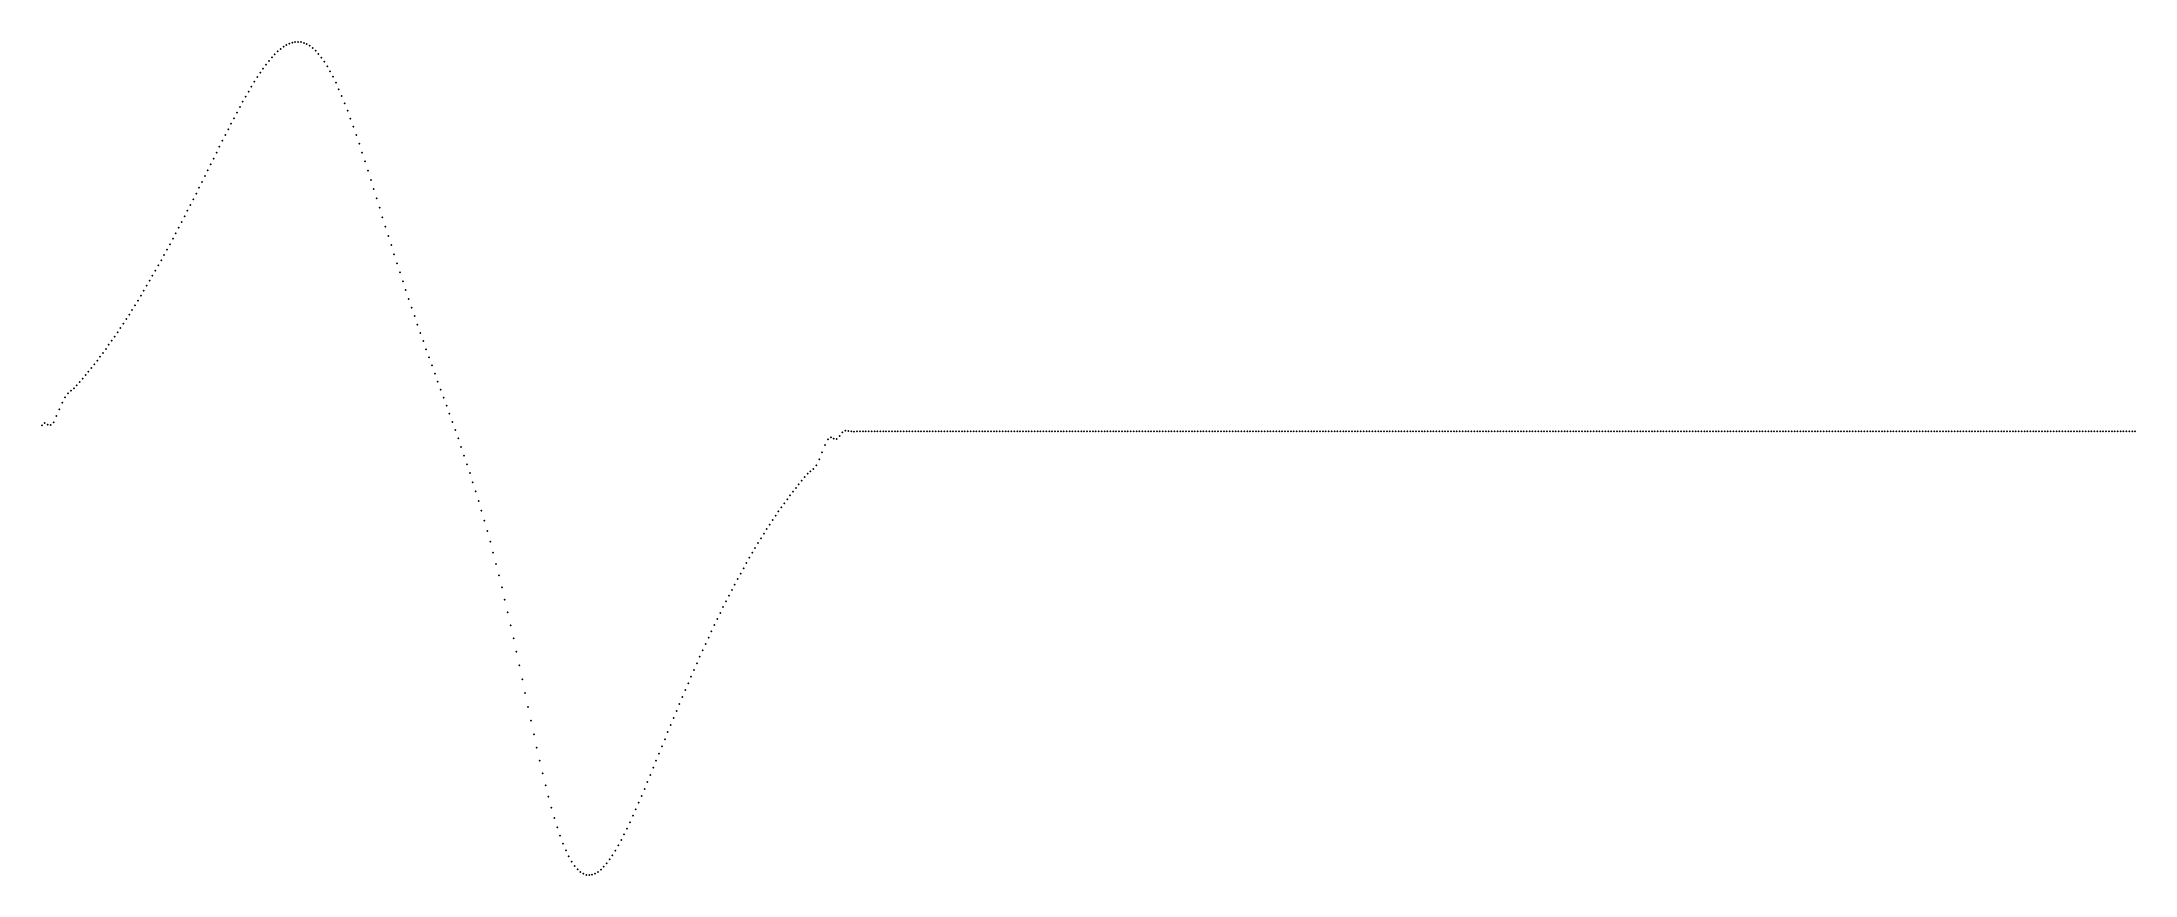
# Model space of a CAD drawing. Header units: metres. Extents: x 0 to 360, y -76 to 67.
import ezdxf

# ---------------------------------------------------------------- set-up
doc = ezdxf.new("R2010")
doc.units = ezdxf.units.M

msp = doc.modelspace()

# ---------------------------------------------------------------- linework, layer by layer
for p in [(40, 64.82), (40.5, 65.31), (41, 65.74), (41.5, 66.12), (42, 66.42), (42.5, 66.67), (43, 66.84), (43.5, 66.94), (44, 66.96), (44.5, 66.91), (45, 66.78), (45.5, 66.57), (46, 66.28), (46.5, 65.9), (47, 65.44), (47.5, 64.9), (37.5, 61.65), (38, 62.37), (38.5, 63.06), (39, 63.69), (39.5, 64.28), (48, 64.27), (48.5, 63.55), (49, 62.76), (49.5, 61.89), (35, 57.55), (35.5, 58.42), (36, 59.27), (36.5, 60.11), (37, 60.9), (50, 60.95), (50.5, 59.92), (51, 58.81), (51.5, 57.64), (33.5, 54.78), (34, 55.74), (34.5, 56.67), (52, 56.41), (52.5, 55.12), (31.5, 50.94), (32, 51.91), (32.5, 52.87), (33, 53.82), (53, 53.77), (53.5, 52.38), (54, 50.94), (29.5, 46.9), (30, 47.91), (30.5, 48.93), (31, 49.95), (54.5, 49.46), (55, 47.94), (28, 43.89), (28.5, 44.89), (29, 45.89), (55.5, 46.4), (56, 44.83), (56.5, 43.24), (26, 39.89), (26.5, 40.89), (27, 41.88), (27.5, 42.88), (57, 41.65), (57.5, 40.04), (24, 35.98), (24.5, 36.95), (25, 37.92), (25.5, 38.91), (58, 38.43), (58.5, 36.82), (22.5, 33.11), (23, 34.06), (23.5, 35.01), (59, 35.21), (59.5, 33.61), (20.5, 29.43), (21, 30.33), (21.5, 31.25), (22, 32.18), (60, 32.02), (60.5, 30.44), (61, 28.88), (18.5, 25.89), (19, 26.76), (19.5, 27.64), (20, 28.53), (61.5, 27.33), (62, 25.8), (16, 21.67), (16.5, 22.49), (17, 23.32), (17.5, 24.17), (18, 25.03), (62.5, 24.28), (63, 22.77), (14, 18.54), (14.5, 19.3), (15, 20.08), (15.5, 20.87), (63.5, 21.28), (64, 19.81), (64.5, 18.36), (11.5, 14.88), (12, 15.58), (12.5, 16.3), (13, 17.04), (13.5, 17.78), (65, 16.93), (65.5, 15.52), (8.5, 10.89), (9, 11.52), (9.5, 12.17), (10, 12.83), (10.5, 13.5), (11, 14.18), (66, 14.11), (66.5, 12.72), (67, 11.33), (5.5, 7.39), (6, 7.91), (6.5, 8.5), (7, 9.09), (7.5, 9.68), (8, 10.27), (67.5, 9.94), (68, 8.55), (3, 3.81), (3.5, 4.94), (4, 5.87), (4.5, 6.52), (5, 6.98), (68.5, 7.16), (69, 5.79), (69.5, 4.41), (0, 1.06), (0.5, 1.44), (1, 1.17), (1.5, 1.07), (2, 1.55), (2.5, 2.66), (70, 3.02), (70.5, 1.63), (71, 0.22), (138, 0.12), (138.5, 0.07), (140, 0.01), (140.5, 0), (142, 0), (142.5, 0), (144, 0), (144.5, 0), (146, 0), (146.5, 0), (148, 0), (148.5, 0), (151, 0), (151.5, 0), (152, 0), (152.5, 0), (155.5, 0), (156, 0), (156.5, 0), (157, 0), (160, 0), (160.5, 0), (161, 0), (161.5, 0), (164.5, 0), (165, 0), (165.5, 0), (166, 0), (169, 0), (169.5, 0), (170, 0), (170.5, 0), (171, 0), (173.5, 0), (174, 0), (174.5, 0), (175, 0), (175.5, 0), (178, 0), (178.5, 0), (179, 0), (179.5, 0), (180, 0), (182.5, 0), (183, 0), (183.5, 0), (184, 0), (184.5, 0), (187, 0), (187.5, 0), (188, 0), (188.5, 0), (189, 0), (191.5, 0), (192, 0), (192.5, 0), (193, 0), (193.5, 0), (196, 0), (196.5, 0), (197, 0), (197.5, 0), (198, 0), (200.5, 0), (201, 0), (201.5, 0), (202, 0), (205, 0), (205.5, 0), (206, 0), (206.5, 0), (207, 0), (209.5, 0), (210, 0), (210.5, 0), (211, 0), (211.5, 0), (214, 0), (214.5, 0), (215, 0), (215.5, 0), (216, 0), (218.5, 0), (219, 0), (219.5, 0), (220, 0), (223, 0), (223.5, 0), (224, 0), (224.5, 0), (225, 0), (227.5, 0), (228, 0), (228.5, 0), (229, 0), (229.5, 0), (232, 0), (232.5, 0), (233, 0), (233.5, 0), (234, 0), (236.5, 0), (237, 0), (237.5, 0), (238, 0), (241, 0), (241.5, 0), (242, 0), (242.5, 0), (243, 0), (245.5, 0), (246, 0), (246.5, 0), (247, 0), (247.5, 0), (250, 0), (250.5, 0), (251, 0), (251.5, 0), (252, 0), (254.5, 0), (255, 0), (255.5, 0), (256, 0), (259, 0), (259.5, 0), (260, 0), (260.5, 0), (263.5, 0), (264, 0), (264.5, 0), (265, 0), (268, 0), (268.5, 0), (269, 0), (269.5, 0), (270, 0), (272.5, 0), (273, 0), (273.5, 0), (274, 0), (274.5, 0), (277, 0), (277.5, 0), (278, 0), (278.5, 0), (281.5, 0), (282, 0), (282.5, 0), (283, 0), (286, 0), (286.5, 0), (287, 0), (287.5, 0), (288, 0), (290.5, 0), (291, 0), (291.5, 0), (292, 0), (295, 0), (295.5, 0), (296, 0), (296.5, 0), (297, 0), (299.5, 0), (300, 0), (300.5, 0), (301, 0), (301.5, 0), (304, 0), (304.5, 0), (305, 0), (305.5, 0), (308.5, 0), (309, 0), (309.5, 0), (310, 0), (310.5, 0), (313, 0), (313.5, 0), (314, 0), (314.5, 0), (315, 0), (317.5, 0), (318, 0), (318.5, 0), (319, 0), (319.5, 0), (322, 0), (322.5, 0), (323, 0), (323.5, 0), (324, 0), (326.5, 0), (327, 0), (327.5, 0), (328, 0), (331, 0), (331.5, 0), (332, 0), (332.5, 0), (333, 0), (335.5, 0), (336, 0), (336.5, 0), (337, 0), (340, 0), (340.5, 0), (341, 0), (341.5, 0), (344.5, 0), (345, 0), (345.5, 0), (346, 0), (346.5, 0), (349, 0), (349.5, 0), (350, 0), (350.5, 0), (351, 0), (353.5, 0), (354, 0), (354.5, 0), (355, 0), (356.5, 0), (357, 0), (358.5, 0), (359, 0), (359.5, 0), (71.5, -1.22), (72, -2.68), (134, -3.59), (134.5, -2.32), (135, -1.35), (135.5, -1.04), (136, -1.27), (136.5, -1.29), (137, -0.8), (137.5, -0.15), (139, -0.01), (139.5, -0.02), (141, 0), (141.5, 0), (143, 0), (143.5, 0), (145, 0), (145.5, 0), (147, 0), (147.5, 0), (149, 0), (149.5, 0), (150, 0), (150.5, 0), (153, 0), (153.5, 0), (154, 0), (154.5, 0), (155, 0), (157.5, 0), (158, 0), (158.5, 0), (159, 0), (159.5, 0), (162, 0), (162.5, 0), (163, 0), (163.5, 0), (164, 0), (166.5, 0), (167, 0), (167.5, 0), (168, 0), (168.5, 0), (171.5, 0), (172, 0), (172.5, 0), (173, 0), (176, 0), (176.5, 0), (177, 0), (177.5, 0), (180.5, 0), (181, 0), (181.5, 0), (182, 0), (185, 0), (185.5, 0), (186, 0), (186.5, 0), (189.5, 0), (190, 0), (190.5, 0), (191, 0), (194, 0), (194.5, 0), (195, 0), (195.5, 0), (198.5, 0), (199, 0), (199.5, 0), (200, 0), (202.5, 0), (203, 0), (203.5, 0), (204, 0), (204.5, 0), (207.5, 0), (208, 0), (208.5, 0), (209, 0), (212, 0), (212.5, 0), (213, 0), (213.5, 0), (216.5, 0), (217, 0), (217.5, 0), (218, 0), (220.5, 0), (221, 0), (221.5, 0), (222, 0), (222.5, 0), (225.5, 0), (226, 0), (226.5, 0), (227, 0), (230, 0), (230.5, 0), (231, 0), (231.5, 0), (234.5, 0), (235, 0), (235.5, 0), (236, 0), (238.5, 0), (239, 0), (239.5, 0), (240, 0), (240.5, 0), (243.5, 0), (244, 0), (244.5, 0), (245, 0), (248, 0), (248.5, 0), (249, 0), (249.5, 0), (252.5, 0), (253, 0), (253.5, 0), (254, 0), (256.5, 0), (257, 0), (257.5, 0), (258, 0), (258.5, 0), (261, 0), (261.5, 0), (262, 0), (262.5, 0), (263, 0), (265.5, 0), (266, 0), (266.5, 0), (267, 0), (267.5, 0), (270.5, 0), (271, 0), (271.5, 0), (272, 0), (275, 0), (275.5, 0), (276, 0), (276.5, 0), (279, 0), (279.5, 0), (280, 0), (280.5, 0), (281, 0), (283.5, 0), (284, 0), (284.5, 0), (285, 0), (285.5, 0), (288.5, 0), (289, 0), (289.5, 0), (290, 0), (292.5, 0), (293, 0), (293.5, 0), (294, 0), (294.5, 0), (297.5, 0), (298, 0), (298.5, 0), (299, 0), (302, 0), (302.5, 0), (303, 0), (303.5, 0), (306, 0), (306.5, 0), (307, 0), (307.5, 0), (308, 0), (311, 0), (311.5, 0), (312, 0), (312.5, 0), (315.5, 0), (316, 0), (316.5, 0), (317, 0), (320, 0), (320.5, 0), (321, 0), (321.5, 0), (324.5, 0), (325, 0), (325.5, 0), (326, 0), (328.5, 0), (329, 0), (329.5, 0), (330, 0), (330.5, 0), (333.5, 0), (334, 0), (334.5, 0), (335, 0), (337.5, 0), (338, 0), (338.5, 0), (339, 0), (339.5, 0), (342, 0), (342.5, 0), (343, 0), (343.5, 0), (344, 0), (347, 0), (347.5, 0), (348, 0), (348.5, 0), (351.5, 0), (352, 0), (352.5, 0), (353, 0), (355.5, 0), (356, 0), (357.5, 0), (358, 0), (72.5, -4.15), (73, -5.65), (73.5, -7.17), (132, -6.87), (132.5, -6.49), (133, -5.81), (133.5, -4.82), (74, -8.73), (74.5, -10.33), (129, -10.34), (129.5, -9.72), (130, -9.1), (130.5, -8.47), (131, -7.84), (131.5, -7.29), (75, -11.96), (75.5, -13.64), (126.5, -13.77), (127, -13.06), (127.5, -12.36), (128, -11.67), (128.5, -10.99), (76, -15.37), (76.5, -17.14), (124, -17.57), (124.5, -16.78), (125, -16.01), (125.5, -15.25), (126, -14.5), (77, -18.97), (77.5, -20.85), (122, -20.86), (122.5, -20.02), (123, -19.19), (123.5, -18.38), (78, -22.78), (78.5, -24.77), (120, -24.47), (120.5, -23.55), (121, -22.63), (121.5, -21.73), (79, -26.83), (118, -28.24), (118.5, -27.28), (119, -26.33), (119.5, -25.4), (79.5, -28.95), (80, -31.12), (116, -32.23), (116.5, -31.2), (117, -30.2), (117.5, -29.21), (80.5, -33.34), (81, -35.59), (114.5, -35.46), (115, -34.37), (115.5, -33.29), (81.5, -37.89), (113, -38.74), (113.5, -37.63), (114, -36.54), (82, -40.24), (82.5, -42.61), (111.5, -42.14), (112, -40.99), (112.5, -39.86), (83, -44.99), (110, -45.65), (110.5, -44.47), (111, -43.3), (83.5, -47.35), (84, -49.72), (108.5, -49.26), (109, -48.05), (109.5, -46.84), (84.5, -52.07), (107, -52.93), (107.5, -51.7), (108, -50.48), (85, -54.37), (85.5, -56.6), (105.5, -56.6), (106, -55.38), (106.5, -54.15), (86, -58.75), (86.5, -60.83), (104, -60.26), (104.5, -59.04), (105, -57.82), (87, -62.81), (87.5, -64.69), (102.5, -63.84), (103, -62.69), (103.5, -61.49), (88, -66.43), (88.5, -68.04), (100.5, -68.27), (101, -67.19), (101.5, -66.08), (102, -64.96), (89, -69.51), (89.5, -70.84), (99, -71.17), (99.5, -70.24), (100, -69.28), (90, -72.03), (90.5, -73.07), (91, -73.96), (91.5, -74.7), (92, -75.29), (96, -75.33), (96.5, -74.83), (97, -74.25), (97.5, -73.59), (98, -72.85), (98.5, -72.05), (92.5, -75.74), (93, -76.05), (93.5, -76.23), (94, -76.28), (94.5, -76.21), (95, -76.03), (95.5, -75.73)]:
    msp.add_point(p)

doc.saveas('drawing.dxf')
